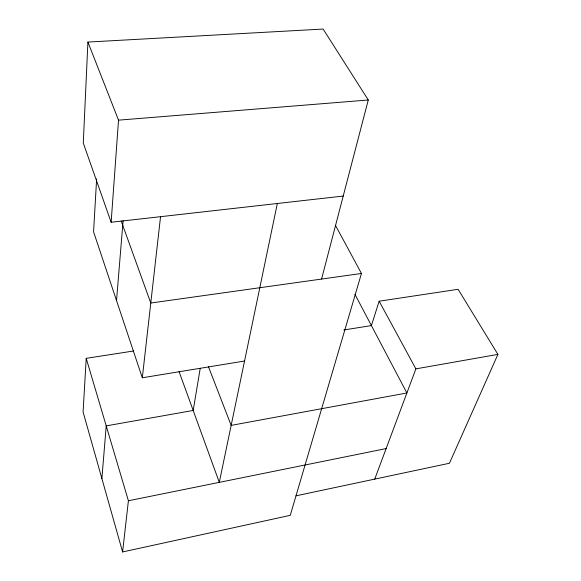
<?xml version="1.0" encoding="UTF-8"?>
<svg xmlns="http://www.w3.org/2000/svg" width="581" height="581" viewBox="0 0 581 581"><rect width="100%" height="100%" fill="white"/><g stroke="black" fill="none" stroke-linecap="round" stroke-linejoin="round"><path stroke-width="0.87" d="M321.576 279.054L368.274 99.997L323.138 29.05L87.92 42.064L83.279 143.035L111.138 222.262L343.218 196.058M133.71 350.975L86.213 358.332L83.09 411.98L122.606 551.95L290.253 515.34L361.462 273.462L335.397 225.254M96.635 178.904L93.563 231.804L142.316 377.781L244.557 361.019M111.138 222.262L118.524 120.151L87.92 42.064M101.886 478.555L106.221 425.88L193.182 410.462L200.213 368.448M116.527 300.566L123.092 220.729M122.606 551.95L128.401 500.764L86.213 358.332M142.316 377.781L160.545 216.684M277.34 203.495L219.298 482.361L179.064 371.608M295.998 495.825L449.433 463.26L497.91 354.388L458.104 289.302L379.153 301.205L371.412 325.592L343.821 329.972M374.752 479.107L415.887 368.862L379.153 301.205M128.401 500.764L386.14 448.583M415.887 368.862L497.91 354.388M361.462 273.462L150.777 303.028L121.189 220.983M118.524 120.151L368.274 99.997M354.933 294.306L406.889 392.974L231.158 425.386L208.426 366.633"/></g></svg>
